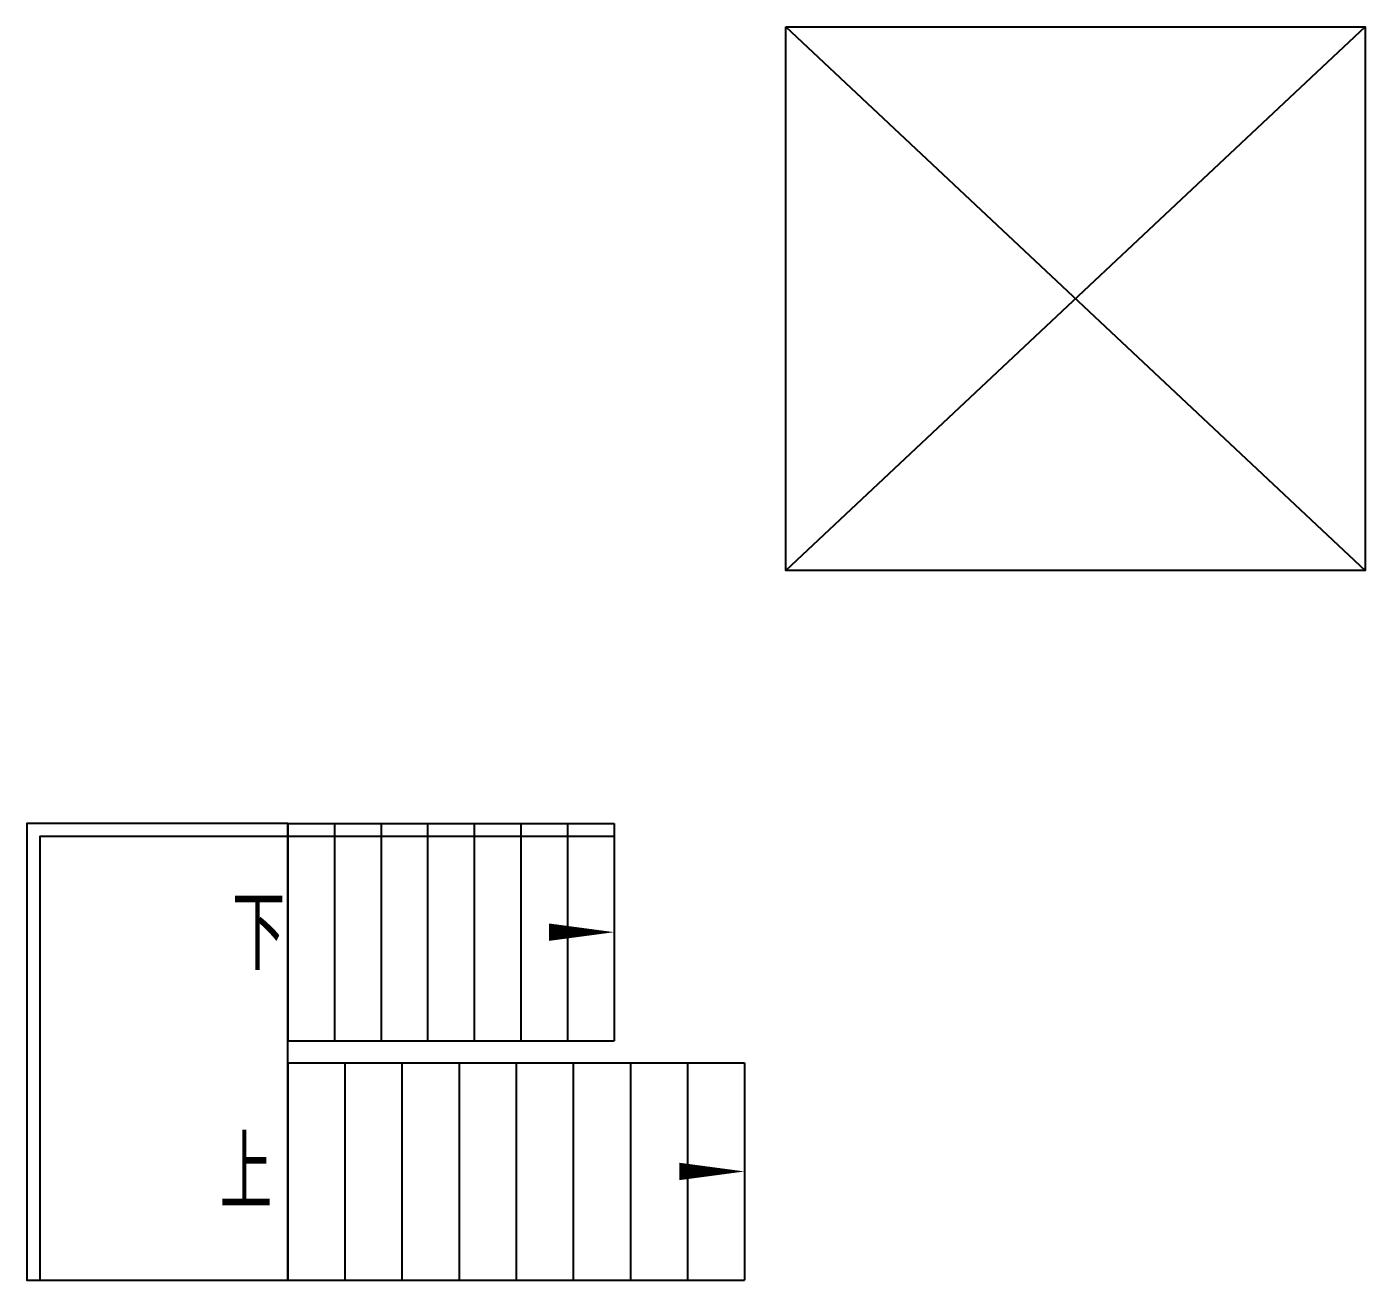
# Model space of a CAD drawing. Header units: millimetres. Extents: x 1742399 to 4898386, y 2481636 to 5226310.
# Drawn here: x 2858499 to 2864652, y 2670379 to 2676141 of the extents above; entities that cross this region are included whole.
import ezdxf

# ---------------------------------------------------------------- set-up
doc = ezdxf.new("R2010")
doc.units = ezdxf.units.MM
doc.header["$LTSCALE"] = 1000
for name, color, linetype in [('STAIR', 2, 'Continuous'), ('YHJ_剖面_梁板', 4, 'Continuous'), ('YHJ_引出、索引', 3, 'Continuous'), ('附属构件', 6, 'Continuous')]:
    doc.layers.add(name, color=color, linetype=linetype)
doc.styles.add('_TCH_DIM', font='SIMPLEX', dxfattribs={"bigfont": 'GBCBIG'})

msp = doc.modelspace()

# ---------------------------------------------------------------- linework, layer by layer
at = {"layer": 'STAIR'}
for p, q in [((2859699.1, 2672479.3), (2861199.2, 2672479.3)), ((2859699.1, 2672479.3), (2859699.1, 2671479.3)), ((2859913.4, 2672479.3), (2859913.4, 2671479.3)), ((2860127.7, 2672479.3), (2860127.7, 2671479.3)), ((2860342, 2672479.3), (2860342, 2671479.3)), ((2860556.3, 2672479.3), (2860556.3, 2671479.3)), ((2860770.6, 2672479.3), (2860770.6, 2671479.3)), ((2860984.9, 2672479.3), (2860984.9, 2671479.3)), ((2861199.2, 2672479.3), (2861199.2, 2671479.3)), ((2859699.1, 2671479.3), (2861199.2, 2671479.3)), ((2859699.1, 2671379.3), (2861799.1, 2671379.3)), ((2859699.1, 2671379.3), (2859699.1, 2670379.3)), ((2859961.6, 2671379.3), (2859961.6, 2670379.3)), ((2860224.1, 2671379.3), (2860224.1, 2670379.3)), ((2860486.6, 2671379.3), (2860486.6, 2670379.3)), ((2860749.1, 2671379.3), (2860749.1, 2670379.3)), ((2861011.6, 2671379.3), (2861011.6, 2670379.3)), ((2861274.1, 2671379.3), (2861274.1, 2670379.3)), ((2861536.6, 2671379.3), (2861536.6, 2670379.3)), ((2861799.1, 2671379.3), (2861799.1, 2670379.3)), ((2859699.1, 2670379.3), (2861799.1, 2670379.3))]:
    msp.add_line(p, q, dxfattribs=at)
at = {"layer": 'YHJ_剖面_梁板'}
for points in [[(2861988.7, 2676141.5), (2864652.2, 2676141.5), (2864652.2, 2673641.5), (2861988.7, 2673641.5)], [(2859699.1, 2670379.3), (2859699.1, 2672479.3), (2858499.1, 2672479.3), (2858499.1, 2670379.3)]]:
    msp.add_lwpolyline(points, close=True, dxfattribs=at)
for points in [[(2864652.2, 2676141.5), (2861988.7, 2673641.5)], [(2861988.7, 2676141.5), (2864652.2, 2673641.5)]]:
    msp.add_lwpolyline(points, dxfattribs=at)
at = {"layer": 'YHJ_引出、索引'}
for points in [[(2859738.2, 2671979.3, 0, 0, 0), (2861199.2, 2671979.3, 0, 80, 0), (2860899.2, 2671979.3, 0, 0, 0)], [(2859699.1, 2670879.3, 0, 0, 0), (2861799.1, 2670879.3, 0, 80, 0), (2861499.1, 2670879.3, 0, 0, 0)]]:
    msp.add_lwpolyline(points, format="xyseb", dxfattribs=at)
at = {"layer": '附属构件'}
msp.add_lwpolyline([(2861199.2, 2672418.5), (2858559.1, 2672418.5), (2858559.1, 2670379.3)], dxfattribs=at)

# ---------------------------------------------------------------- texts
at = {"layer": 'YHJ_引出、索引', "color": 7, "style": '_TCH_DIM'}
for s, p in [('下', (2859443.3, 2671804.3)), ('上', (2859385.6, 2670704.3))]:
    msp.add_text(s, height=337.6, dxfattribs=at).set_placement(p)

doc.saveas('drawing.dxf')
